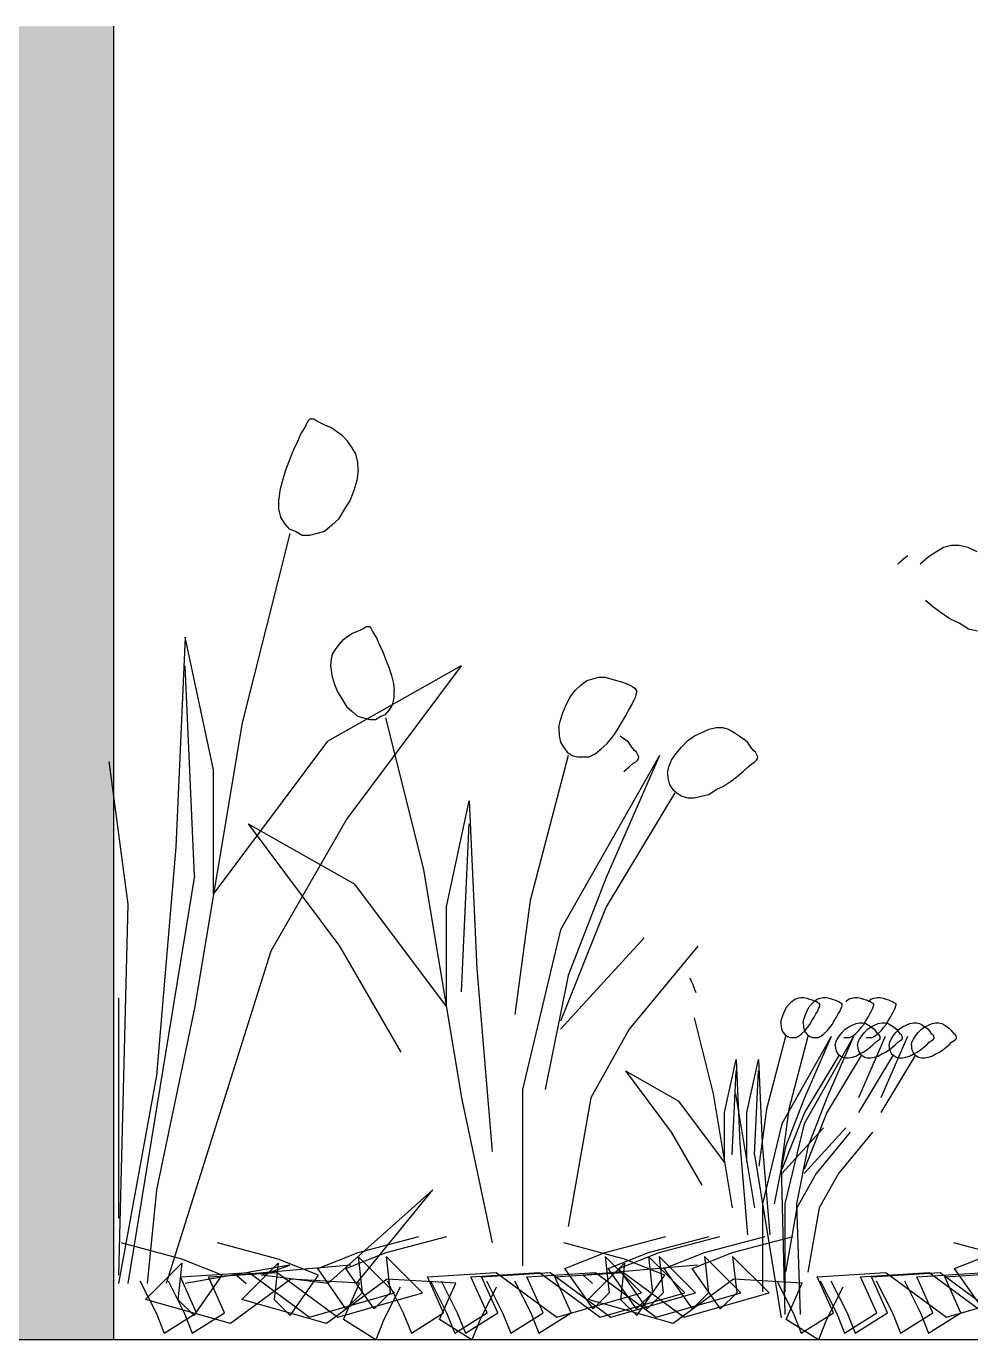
# Model space of a CAD drawing. Header units: metres. Extents: x -109 to 591, y -5 to 592.
# Drawn here: x 572.4978 to 572.8571, y 7.2749 to 7.7749 of the extents above; entities that cross this region are included whole.
import ezdxf

# ---------------------------------------------------------------- set-up
doc = ezdxf.new("R2010")
doc.units = ezdxf.units.M
doc.header["$LTSCALE"] = 0.03
doc.layers.add('Areas verdes', color=74, linetype='Continuous')
doc.layers.add('HATCH SECCION', color=8, linetype='Continuous', lineweight=5)
doc.layers.add('Muro bajo', color=7, linetype='Continuous', lineweight=30)

msp = doc.modelspace()

# ---------------------------------------------------------------- hatches: boundary and pattern name
at = {"layer": 'HATCH SECCION'}
msp.add_hatch(color=31, dxfattribs=at).paths.add_polyline_path([(572.17138, 7.77491), (572.53119, 7.77491), (572.53119, 7.27491), (572.17138, 7.27491)])

# ---------------------------------------------------------------- linework, layer by layer
at = {"layer": 'Areas verdes', "color": 6, "linetype": 'Continuous'}
for p, q in [((572.60564, 7.62532), (572.60495, 7.62454)), ((572.60634, 7.62532), (572.60564, 7.62532)), ((572.60727, 7.62532), (572.60634, 7.62532)), ((572.60836, 7.62454), (572.60727, 7.62532)), ((572.60332, 7.62144), (572.60231, 7.61989)), ((572.60417, 7.62299), (572.60332, 7.62144)), ((572.60495, 7.62454), (572.60417, 7.62299)), ((572.60983, 7.62377), (572.60836, 7.62454)), ((572.61162, 7.62299), (572.60983, 7.62377)), ((572.61371, 7.62221), (572.61162, 7.62299)), ((572.61589, 7.62066), (572.61371, 7.62221)), ((572.61806, 7.61911), (572.61589, 7.62066)), ((572.60099, 7.61678), (572.59944, 7.61368)), ((572.60231, 7.61989), (572.60099, 7.61678)), ((572.62015, 7.61678), (572.61806, 7.61911)), ((572.62186, 7.61445), (572.62015, 7.61678)), ((572.59944, 7.61368), (572.59796, 7.6098)), ((572.62326, 7.61213), (572.62186, 7.61445)), ((572.62396, 7.60902), (572.62326, 7.61213)), ((572.59649, 7.60592), (572.59525, 7.60204)), ((572.59796, 7.6098), (572.59649, 7.60592)), ((572.62411, 7.60592), (572.62357, 7.60204)), ((572.62411, 7.60592), (572.62396, 7.60902)), ((572.59525, 7.60204), (572.59432, 7.59816)), ((572.62357, 7.60204), (572.62248, 7.59816)), ((572.59432, 7.59816), (572.59385, 7.59506)), ((572.59393, 7.59118), (572.59385, 7.59506)), ((572.62248, 7.59816), (572.62093, 7.59428)), ((572.5947, 7.58807), (572.59393, 7.59118)), ((572.61891, 7.59118), (572.61659, 7.5873)), ((572.62093, 7.59428), (572.61891, 7.59118)), ((572.5961, 7.58575), (572.5947, 7.58807)), ((572.59796, 7.58342), (572.5961, 7.58575)), ((572.61659, 7.5873), (572.61402, 7.58497)), ((572.60021, 7.58264), (572.59796, 7.58342)), ((572.60277, 7.58109), (572.60021, 7.58264)), ((572.60557, 7.58109), (572.60277, 7.58109)), ((572.60844, 7.58187), (572.60557, 7.58109)), ((572.61131, 7.58264), (572.60844, 7.58187)), ((572.61402, 7.58497), (572.61131, 7.58264)), ((572.84679, 7.57643), (572.84415, 7.57488)), ((572.84966, 7.57721), (572.84679, 7.57643)), ((572.85276, 7.57721), (572.84966, 7.57721)), ((572.8561, 7.57643), (572.85276, 7.57721)), ((572.85959, 7.57488), (572.8561, 7.57643)), ((572.82937, 7.57023), (572.83116, 7.57178)), ((572.83325, 7.57333), (572.83116, 7.57178)), ((572.83786, 7.57023), (572.83965, 7.57178)), ((572.84174, 7.57333), (572.83965, 7.57178)), ((572.84415, 7.57488), (572.84174, 7.57333)), ((572.84275, 7.55393), (572.83996, 7.55626)), ((572.84586, 7.55161), (572.84275, 7.55393)), ((572.84919, 7.54928), (572.84586, 7.55161)), ((572.62363, 7.54454), (572.62506, 7.54516)), ((572.62506, 7.54516), (572.62624, 7.54579)), ((572.62624, 7.54579), (572.62711, 7.54641)), ((572.62711, 7.54641), (572.62785, 7.54641)), ((572.62785, 7.54641), (572.62841, 7.54641)), ((572.62841, 7.54641), (572.62897, 7.54579)), ((572.62897, 7.54579), (572.62959, 7.54454)), ((572.85268, 7.54773), (572.84919, 7.54928)), ((572.85625, 7.5454), (572.85268, 7.54773)), ((572.85975, 7.54462), (572.85625, 7.5454)), ((572.6168, 7.53958), (572.61848, 7.54144)), ((572.61848, 7.54144), (572.62022, 7.54268)), ((572.62022, 7.54268), (572.62195, 7.54392)), ((572.62195, 7.54392), (572.62363, 7.54454)), ((572.62959, 7.54454), (572.63027, 7.5433)), ((572.63027, 7.5433), (572.63108, 7.54206)), ((572.63108, 7.54206), (572.63213, 7.53958)), ((572.61376, 7.53337), (572.61432, 7.53585)), ((572.61432, 7.53585), (572.61544, 7.53772)), ((572.61544, 7.53772), (572.6168, 7.53958)), ((572.63213, 7.53958), (572.63338, 7.53709)), ((572.63338, 7.53709), (572.63455, 7.53399)), ((572.61364, 7.53089), (572.61376, 7.53337)), ((572.61364, 7.53089), (572.61407, 7.52778)), ((572.63455, 7.53399), (572.63573, 7.53089)), ((572.63573, 7.53089), (572.63673, 7.52778)), ((572.61407, 7.52778), (572.61494, 7.52468)), ((572.63673, 7.52778), (572.63747, 7.52468)), ((572.70879, 7.52406), (572.71103, 7.52592)), ((572.71103, 7.52592), (572.71333, 7.52654)), ((572.71333, 7.52654), (572.71568, 7.52716)), ((572.71568, 7.52716), (572.71798, 7.52716)), ((572.71798, 7.52716), (572.72022, 7.52654)), ((572.72022, 7.52654), (572.72233, 7.52592)), ((572.72233, 7.52592), (572.72425, 7.5253)), ((572.72425, 7.5253), (572.72599, 7.52468)), ((572.61494, 7.52468), (572.61618, 7.52158)), ((572.61618, 7.52158), (572.61779, 7.51909)), ((572.63747, 7.52468), (572.63784, 7.5222)), ((572.63778, 7.51909), (572.63784, 7.5222)), ((572.70482, 7.51971), (572.70675, 7.5222)), ((572.70675, 7.5222), (572.70879, 7.52406)), ((572.72599, 7.52468), (572.72742, 7.52406)), ((572.72742, 7.52406), (572.72853, 7.52344)), ((572.72853, 7.52344), (572.7294, 7.52282)), ((572.7294, 7.52282), (572.7299, 7.5222)), ((572.72971, 7.51971), (572.73002, 7.52096)), ((572.7299, 7.5222), (572.73009, 7.52158)), ((572.73002, 7.52096), (572.73009, 7.52158)), ((572.61779, 7.51909), (572.61966, 7.51599)), ((572.61966, 7.51599), (572.62171, 7.51413)), ((572.63604, 7.51475), (572.63716, 7.51661)), ((572.63716, 7.51661), (572.63778, 7.51909)), ((572.7019, 7.51351), (572.70321, 7.51661)), ((572.70321, 7.51661), (572.70482, 7.51971)), ((572.72711, 7.51475), (572.72822, 7.51661)), ((572.72822, 7.51661), (572.72909, 7.51847)), ((572.72909, 7.51847), (572.72971, 7.51971)), ((572.62171, 7.51413), (572.62388, 7.51227)), ((572.62388, 7.51227), (572.62617, 7.51164)), ((572.62617, 7.51164), (572.62847, 7.51102)), ((572.62847, 7.51102), (572.63071, 7.51102)), ((572.63071, 7.51102), (572.63275, 7.51227)), ((572.63275, 7.51227), (572.63455, 7.51289)), ((572.63455, 7.51289), (572.63604, 7.51475)), ((572.70048, 7.50792), (572.70097, 7.5104)), ((572.70097, 7.5104), (572.7019, 7.51351)), ((572.72425, 7.50978), (572.7258, 7.51227)), ((572.7258, 7.51227), (572.72711, 7.51475)), ((572.70048, 7.50792), (572.70054, 7.50482)), ((572.72065, 7.5042), (572.72251, 7.50668)), ((572.72251, 7.50668), (572.72425, 7.50978)), ((572.75206, 7.50482), (572.75479, 7.50606)), ((572.75479, 7.50606), (572.75758, 7.5073)), ((572.75758, 7.5073), (572.76025, 7.50792)), ((572.76025, 7.50792), (572.76274, 7.50792)), ((572.76274, 7.50792), (572.76503, 7.5073)), ((572.76503, 7.5073), (572.76714, 7.50606)), ((572.76714, 7.50606), (572.76907, 7.50482)), ((572.70054, 7.50482), (572.7011, 7.50233)), ((572.7011, 7.50233), (572.70215, 7.50047)), ((572.70215, 7.50047), (572.70364, 7.49861)), ((572.71649, 7.49985), (572.71866, 7.50171)), ((572.71866, 7.50171), (572.72065, 7.5042)), ((572.72378, 7.50482), (572.72546, 7.50357)), ((572.72689, 7.50233), (572.72546, 7.50357)), ((572.72819, 7.50047), (572.72689, 7.50233)), ((572.72918, 7.49923), (572.72819, 7.50047)), ((572.74498, 7.49799), (572.74703, 7.50047)), ((572.74703, 7.50047), (572.74939, 7.50295)), ((572.74939, 7.50295), (572.75206, 7.50482)), ((572.76907, 7.50482), (572.77074, 7.50357)), ((572.77217, 7.50233), (572.77074, 7.50357)), ((572.77348, 7.50047), (572.77217, 7.50233)), ((572.77447, 7.49923), (572.77348, 7.50047)), ((572.70364, 7.49861), (572.70544, 7.49737)), ((572.70544, 7.49737), (572.70749, 7.49675)), ((572.70749, 7.49675), (572.70966, 7.49675)), ((572.70966, 7.49675), (572.71196, 7.49675)), ((572.71196, 7.49675), (572.71426, 7.49799)), ((572.71426, 7.49799), (572.71649, 7.49985)), ((572.72999, 7.49861), (572.72918, 7.49923)), ((572.72968, 7.49488), (572.73036, 7.49551)), ((572.73055, 7.49737), (572.72999, 7.49861)), ((572.73036, 7.49551), (572.73073, 7.49613)), ((572.7308, 7.49675), (572.73055, 7.49737)), ((572.73073, 7.49613), (572.7308, 7.49675)), ((572.74225, 7.49302), (572.74331, 7.49551)), ((572.74331, 7.49551), (572.74498, 7.49799)), ((572.77528, 7.49861), (572.77447, 7.49923)), ((572.77497, 7.49488), (572.77565, 7.49551)), ((572.77583, 7.49737), (572.77528, 7.49861)), ((572.77565, 7.49551), (572.77602, 7.49613)), ((572.77608, 7.49675), (572.77583, 7.49737)), ((572.77602, 7.49613), (572.77608, 7.49675)), ((572.72521, 7.49116), (572.72713, 7.49302)), ((572.72713, 7.49302), (572.72862, 7.49426)), ((572.72862, 7.49426), (572.72968, 7.49488)), ((572.74176, 7.49054), (572.74225, 7.49302)), ((572.74176, 7.49054), (572.74194, 7.48868)), ((572.76826, 7.4893), (572.7705, 7.49116)), ((572.7705, 7.49116), (572.77242, 7.49302)), ((572.77242, 7.49302), (572.77391, 7.49426)), ((572.77391, 7.49426), (572.77497, 7.49488)), ((572.74194, 7.48868), (572.74256, 7.48619)), ((572.74256, 7.48619), (572.74374, 7.48433)), ((572.76032, 7.48433), (572.76311, 7.48557)), ((572.76311, 7.48557), (572.76578, 7.48744)), ((572.76578, 7.48744), (572.76826, 7.4893)), ((572.74374, 7.48433), (572.74529, 7.48309)), ((572.74529, 7.48309), (572.74722, 7.48185)), ((572.74722, 7.48185), (572.74945, 7.48123)), ((572.74945, 7.48123), (572.75194, 7.48123)), ((572.75194, 7.48123), (572.75467, 7.48185)), ((572.75467, 7.48185), (572.75746, 7.48247)), ((572.75746, 7.48247), (572.76032, 7.48433)), ((572.75022, 7.41264), (572.75075, 7.4114)), ((572.75075, 7.4114), (572.75137, 7.41015)), ((572.75137, 7.41015), (572.75196, 7.4086)), ((572.75196, 7.4086), (572.75255, 7.40705)), ((572.79134, 7.40488), (572.79252, 7.40519)), ((572.79252, 7.40519), (572.79367, 7.40519)), ((572.79367, 7.40519), (572.79479, 7.40488)), ((572.79983, 7.40488), (572.80101, 7.40519)), ((572.80101, 7.40519), (572.80216, 7.40519)), ((572.80216, 7.40519), (572.80328, 7.40488)), ((572.81181, 7.40488), (572.81299, 7.40519)), ((572.81299, 7.40519), (572.81414, 7.40519)), ((572.81414, 7.40519), (572.81526, 7.40488)), ((572.82031, 7.40488), (572.82149, 7.40519)), ((572.82149, 7.40519), (572.82263, 7.40519)), ((572.82263, 7.40519), (572.82375, 7.40488)), ((572.78628, 7.39991), (572.78709, 7.40146)), ((572.78709, 7.40146), (572.78805, 7.4027)), ((572.78805, 7.4027), (572.78908, 7.40364)), ((572.78908, 7.40364), (572.79019, 7.40457)), ((572.79019, 7.40457), (572.79134, 7.40488)), ((572.79478, 7.39991), (572.79558, 7.40146)), ((572.79479, 7.40488), (572.79584, 7.40457)), ((572.79558, 7.40146), (572.79655, 7.4027)), ((572.79584, 7.40457), (572.7968, 7.40426)), ((572.79655, 7.4027), (572.79757, 7.40364)), ((572.7968, 7.40426), (572.79767, 7.40395)), ((572.79757, 7.40364), (572.79869, 7.40457)), ((572.79767, 7.40395), (572.79839, 7.40364)), ((572.79839, 7.40364), (572.79895, 7.40333)), ((572.79869, 7.40457), (572.79983, 7.40488)), ((572.79879, 7.39991), (572.79922, 7.40084)), ((572.79895, 7.40333), (572.79938, 7.40302)), ((572.79922, 7.40084), (572.79954, 7.40146)), ((572.79938, 7.40302), (572.79963, 7.4027)), ((572.79954, 7.40146), (572.79969, 7.40208)), ((572.79963, 7.4027), (572.79972, 7.40239)), ((572.79969, 7.40208), (572.79972, 7.40239)), ((572.80328, 7.40488), (572.80434, 7.40457)), ((572.80434, 7.40457), (572.8053, 7.40426)), ((572.8053, 7.40426), (572.80617, 7.40395)), ((572.80617, 7.40395), (572.80688, 7.40364)), ((572.80688, 7.40364), (572.80744, 7.40333)), ((572.80728, 7.39991), (572.80772, 7.40084)), ((572.80744, 7.40333), (572.80787, 7.40302)), ((572.80772, 7.40084), (572.80803, 7.40146)), ((572.80787, 7.40302), (572.80812, 7.4027)), ((572.80803, 7.40146), (572.80818, 7.40208)), ((572.80812, 7.4027), (572.80821, 7.40239)), ((572.80818, 7.40208), (572.80821, 7.40239)), ((572.80955, 7.40364), (572.81066, 7.40457)), ((572.81066, 7.40457), (572.81181, 7.40488)), ((572.81526, 7.40488), (572.81631, 7.40457)), ((572.81631, 7.40457), (572.81728, 7.40426)), ((572.81728, 7.40426), (572.81814, 7.40395)), ((572.81804, 7.40364), (572.81916, 7.40457)), ((572.81814, 7.40395), (572.81886, 7.40364)), ((572.81886, 7.40364), (572.81942, 7.40333)), ((572.81916, 7.40457), (572.82031, 7.40488)), ((572.81926, 7.39991), (572.8197, 7.40084)), ((572.81942, 7.40333), (572.81985, 7.40302)), ((572.8197, 7.40084), (572.82001, 7.40146)), ((572.81985, 7.40302), (572.8201, 7.4027)), ((572.82001, 7.40146), (572.82016, 7.40208)), ((572.8201, 7.4027), (572.82019, 7.40239)), ((572.82016, 7.40208), (572.82019, 7.40239)), ((572.82375, 7.40488), (572.82481, 7.40457)), ((572.82481, 7.40457), (572.82577, 7.40426)), ((572.82577, 7.40426), (572.82664, 7.40395)), ((572.82664, 7.40395), (572.82735, 7.40364)), ((572.82735, 7.40364), (572.82791, 7.40333)), ((572.82776, 7.39991), (572.82819, 7.40084)), ((572.82791, 7.40333), (572.82834, 7.40302)), ((572.82819, 7.40084), (572.8285, 7.40146)), ((572.82834, 7.40302), (572.82859, 7.4027)), ((572.8285, 7.40146), (572.82866, 7.40208)), ((572.82859, 7.4027), (572.82869, 7.40239)), ((572.82866, 7.40208), (572.82869, 7.40239)), ((572.78492, 7.39557), (572.78517, 7.39681)), ((572.78492, 7.39557), (572.78495, 7.39401)), ((572.78517, 7.39681), (572.78563, 7.39836)), ((572.78563, 7.39836), (572.78628, 7.39991)), ((572.79341, 7.39557), (572.79366, 7.39681)), ((572.79341, 7.39557), (572.79344, 7.39401)), ((572.79366, 7.39681), (572.79412, 7.39836)), ((572.79412, 7.39836), (572.79478, 7.39991)), ((572.79593, 7.39495), (572.7968, 7.3965)), ((572.7968, 7.3965), (572.79758, 7.39774)), ((572.79758, 7.39774), (572.79823, 7.39898)), ((572.79823, 7.39898), (572.79879, 7.39991)), ((572.80443, 7.39495), (572.8053, 7.3965)), ((572.8053, 7.3965), (572.80607, 7.39774)), ((572.80607, 7.39774), (572.80673, 7.39898)), ((572.80673, 7.39898), (572.80728, 7.39991)), ((572.81207, 7.39464), (572.81347, 7.39526)), ((572.81347, 7.39526), (572.81481, 7.39557)), ((572.81481, 7.39557), (572.81605, 7.39557)), ((572.81605, 7.39557), (572.8172, 7.39526)), ((572.81641, 7.39495), (572.81728, 7.3965)), ((572.8172, 7.39526), (572.81825, 7.39464)), ((572.81728, 7.3965), (572.81805, 7.39774)), ((572.81805, 7.39774), (572.8187, 7.39898)), ((572.8187, 7.39898), (572.81926, 7.39991)), ((572.82057, 7.39464), (572.82196, 7.39526)), ((572.82196, 7.39526), (572.8233, 7.39557)), ((572.8233, 7.39557), (572.82454, 7.39557)), ((572.82454, 7.39557), (572.82569, 7.39526)), ((572.8249, 7.39495), (572.82577, 7.3965)), ((572.82569, 7.39526), (572.82674, 7.39464)), ((572.82577, 7.3965), (572.82654, 7.39774)), ((572.82654, 7.39774), (572.8272, 7.39898)), ((572.8272, 7.39898), (572.82776, 7.39991)), ((572.83255, 7.39464), (572.83394, 7.39526)), ((572.83394, 7.39526), (572.83528, 7.39557)), ((572.83528, 7.39557), (572.83652, 7.39557)), ((572.83652, 7.39557), (572.83767, 7.39526)), ((572.83767, 7.39526), (572.83872, 7.39464)), ((572.84104, 7.39464), (572.84244, 7.39526)), ((572.84244, 7.39526), (572.84377, 7.39557)), ((572.84377, 7.39557), (572.84501, 7.39557)), ((572.84501, 7.39557), (572.84616, 7.39526)), ((572.84616, 7.39526), (572.84722, 7.39464)), ((572.78495, 7.39401), (572.78523, 7.39277)), ((572.78523, 7.39277), (572.78575, 7.39184)), ((572.78575, 7.39184), (572.7865, 7.39091)), ((572.7865, 7.39091), (572.7874, 7.39029)), ((572.7874, 7.39029), (572.78842, 7.38998)), ((572.79066, 7.38998), (572.79181, 7.3906)), ((572.79181, 7.3906), (572.79292, 7.39153)), ((572.79292, 7.39153), (572.79401, 7.39246)), ((572.79344, 7.39401), (572.79372, 7.39277)), ((572.79372, 7.39277), (572.79425, 7.39184)), ((572.79401, 7.39246), (572.795, 7.3937)), ((572.79425, 7.39184), (572.79499, 7.39091)), ((572.79499, 7.39091), (572.79589, 7.39029)), ((572.795, 7.3937), (572.79593, 7.39495)), ((572.79589, 7.39029), (572.79692, 7.38998)), ((572.79915, 7.38998), (572.8003, 7.3906)), ((572.8003, 7.3906), (572.80142, 7.39153)), ((572.80142, 7.39153), (572.8025, 7.39246)), ((572.8025, 7.39246), (572.8035, 7.3937)), ((572.8035, 7.3937), (572.80443, 7.39495)), ((572.80633, 7.38936), (572.80717, 7.3906)), ((572.80717, 7.3906), (572.80819, 7.39184)), ((572.80819, 7.39184), (572.80937, 7.39308)), ((572.80937, 7.39308), (572.81071, 7.39401)), ((572.81071, 7.39401), (572.81207, 7.39464)), ((572.81113, 7.38998), (572.81228, 7.3906)), ((572.81228, 7.3906), (572.8134, 7.39153)), ((572.8134, 7.39153), (572.81448, 7.39246)), ((572.81448, 7.39246), (572.81548, 7.3937)), ((572.81483, 7.38936), (572.81566, 7.3906)), ((572.81548, 7.3937), (572.81641, 7.39495)), ((572.81566, 7.3906), (572.81669, 7.39184)), ((572.81669, 7.39184), (572.81787, 7.39308)), ((572.81787, 7.39308), (572.8192, 7.39401)), ((572.81825, 7.39464), (572.81921, 7.39401)), ((572.8192, 7.39401), (572.82057, 7.39464)), ((572.81921, 7.39401), (572.82005, 7.39339)), ((572.81962, 7.38998), (572.82077, 7.3906)), ((572.82076, 7.39277), (572.82005, 7.39339)), ((572.82142, 7.39184), (572.82076, 7.39277)), ((572.82077, 7.3906), (572.82189, 7.39153)), ((572.82191, 7.39122), (572.82142, 7.39184)), ((572.82189, 7.39153), (572.82298, 7.39246)), ((572.82232, 7.39091), (572.82191, 7.39122)), ((572.8226, 7.39029), (572.82232, 7.39091)), ((572.82272, 7.38998), (572.8226, 7.39029)), ((572.82298, 7.39246), (572.82397, 7.3937)), ((572.82397, 7.3937), (572.8249, 7.39495)), ((572.82674, 7.39464), (572.82771, 7.39401)), ((572.8268, 7.38936), (572.82764, 7.3906)), ((572.82764, 7.3906), (572.82867, 7.39184)), ((572.82771, 7.39401), (572.82854, 7.39339)), ((572.82926, 7.39277), (572.82854, 7.39339)), ((572.82867, 7.39184), (572.82985, 7.39308)), ((572.82991, 7.39184), (572.82926, 7.39277)), ((572.82985, 7.39308), (572.83118, 7.39401)), ((572.83041, 7.39122), (572.82991, 7.39184)), ((572.83081, 7.39091), (572.83041, 7.39122)), ((572.83109, 7.39029), (572.83081, 7.39091)), ((572.83121, 7.38998), (572.83109, 7.39029)), ((572.83118, 7.39401), (572.83255, 7.39464)), ((572.8353, 7.38936), (572.83614, 7.3906)), ((572.83614, 7.3906), (572.83716, 7.39184)), ((572.83716, 7.39184), (572.83834, 7.39308)), ((572.83834, 7.39308), (572.83967, 7.39401)), ((572.83872, 7.39464), (572.83968, 7.39401)), ((572.83967, 7.39401), (572.84104, 7.39464)), ((572.83968, 7.39401), (572.84052, 7.39339)), ((572.84124, 7.39277), (572.84052, 7.39339)), ((572.84189, 7.39184), (572.84124, 7.39277)), ((572.84238, 7.39122), (572.84189, 7.39184)), ((572.84279, 7.39091), (572.84238, 7.39122)), ((572.84307, 7.39029), (572.84279, 7.39091)), ((572.84319, 7.38998), (572.84307, 7.39029)), ((572.84722, 7.39464), (572.84818, 7.39401)), ((572.84818, 7.39401), (572.84902, 7.39339)), ((572.84973, 7.39277), (572.84902, 7.39339)), ((572.85038, 7.39184), (572.84973, 7.39277)), ((572.85088, 7.39122), (572.85038, 7.39184)), ((572.85128, 7.39091), (572.85088, 7.39122)), ((572.85156, 7.39029), (572.85128, 7.39091)), ((572.85168, 7.38998), (572.85156, 7.39029)), ((572.78842, 7.38998), (572.78951, 7.38998)), ((572.78951, 7.38998), (572.79066, 7.38998)), ((572.79692, 7.38998), (572.798, 7.38998)), ((572.798, 7.38998), (572.79915, 7.38998)), ((572.80556, 7.38688), (572.8058, 7.38812)), ((572.80556, 7.38688), (572.80565, 7.38595)), ((572.80565, 7.38595), (572.80596, 7.3847)), ((572.8058, 7.38812), (572.80633, 7.38936)), ((572.8089, 7.38998), (572.80998, 7.38998)), ((572.80998, 7.38998), (572.81113, 7.38998)), ((572.81405, 7.38688), (572.8143, 7.38812)), ((572.81405, 7.38688), (572.81414, 7.38595)), ((572.81414, 7.38595), (572.81445, 7.3847)), ((572.8143, 7.38812), (572.81483, 7.38936)), ((572.81623, 7.38439), (572.81757, 7.38532)), ((572.81739, 7.38998), (572.81848, 7.38998)), ((572.81757, 7.38532), (572.81881, 7.38626)), ((572.81848, 7.38998), (572.81962, 7.38998)), ((572.81881, 7.38626), (572.81993, 7.38719)), ((572.81993, 7.38719), (572.82089, 7.38812)), ((572.82089, 7.38812), (572.82163, 7.38874)), ((572.82163, 7.38874), (572.82216, 7.38905)), ((572.82216, 7.38905), (572.8225, 7.38936)), ((572.8225, 7.38936), (572.82269, 7.38967)), ((572.82269, 7.38967), (572.82272, 7.38998)), ((572.82473, 7.38439), (572.82606, 7.38532)), ((572.82603, 7.38688), (572.82628, 7.38812)), ((572.82603, 7.38688), (572.82612, 7.38595)), ((572.82606, 7.38532), (572.8273, 7.38626)), ((572.82612, 7.38595), (572.82643, 7.3847)), ((572.82628, 7.38812), (572.8268, 7.38936)), ((572.8273, 7.38626), (572.82842, 7.38719)), ((572.82842, 7.38719), (572.82938, 7.38812)), ((572.82938, 7.38812), (572.83013, 7.38874)), ((572.83013, 7.38874), (572.83065, 7.38905)), ((572.83065, 7.38905), (572.831, 7.38936)), ((572.831, 7.38936), (572.83118, 7.38967)), ((572.83118, 7.38967), (572.83121, 7.38998)), ((572.83452, 7.38688), (572.83477, 7.38812)), ((572.83452, 7.38688), (572.83461, 7.38595)), ((572.83461, 7.38595), (572.83492, 7.3847)), ((572.83477, 7.38812), (572.8353, 7.38936)), ((572.8367, 7.38439), (572.83804, 7.38532)), ((572.83804, 7.38532), (572.83928, 7.38626)), ((572.83928, 7.38626), (572.8404, 7.38719)), ((572.8404, 7.38719), (572.84136, 7.38812)), ((572.84136, 7.38812), (572.8421, 7.38874)), ((572.8421, 7.38874), (572.84263, 7.38905)), ((572.84263, 7.38905), (572.84297, 7.38936)), ((572.84297, 7.38936), (572.84316, 7.38967)), ((572.84316, 7.38967), (572.84319, 7.38998)), ((572.8452, 7.38439), (572.84653, 7.38532)), ((572.84653, 7.38532), (572.84777, 7.38626)), ((572.84777, 7.38626), (572.84889, 7.38719)), ((572.84889, 7.38719), (572.84985, 7.38812)), ((572.84985, 7.38812), (572.8506, 7.38874)), ((572.8506, 7.38874), (572.85113, 7.38905)), ((572.85113, 7.38905), (572.85147, 7.38936)), ((572.85147, 7.38936), (572.85165, 7.38967)), ((572.85165, 7.38967), (572.85168, 7.38998)), ((572.80596, 7.3847), (572.80655, 7.38377)), ((572.80655, 7.38377), (572.80733, 7.38315)), ((572.80733, 7.38315), (572.80829, 7.38253)), ((572.80829, 7.38253), (572.8094, 7.38222)), ((572.8094, 7.38222), (572.81065, 7.38222)), ((572.81065, 7.38222), (572.81201, 7.38253)), ((572.81201, 7.38253), (572.81341, 7.38284)), ((572.81341, 7.38284), (572.81484, 7.38377)), ((572.81445, 7.3847), (572.81504, 7.38377)), ((572.81484, 7.38377), (572.81623, 7.38439)), ((572.81504, 7.38377), (572.81582, 7.38315)), ((572.81582, 7.38315), (572.81678, 7.38253)), ((572.81678, 7.38253), (572.8179, 7.38222)), ((572.8179, 7.38222), (572.81914, 7.38222)), ((572.81914, 7.38222), (572.82051, 7.38253)), ((572.82051, 7.38253), (572.8219, 7.38284)), ((572.8219, 7.38284), (572.82333, 7.38377)), ((572.82333, 7.38377), (572.82473, 7.38439)), ((572.82643, 7.3847), (572.82702, 7.38377)), ((572.82702, 7.38377), (572.8278, 7.38315)), ((572.8278, 7.38315), (572.82876, 7.38253)), ((572.82876, 7.38253), (572.82988, 7.38222)), ((572.82988, 7.38222), (572.83112, 7.38222)), ((572.83112, 7.38222), (572.83248, 7.38253)), ((572.83248, 7.38253), (572.83388, 7.38284)), ((572.83388, 7.38284), (572.83531, 7.38377)), ((572.83492, 7.3847), (572.83551, 7.38377)), ((572.83531, 7.38377), (572.8367, 7.38439)), ((572.83551, 7.38377), (572.83629, 7.38315)), ((572.83629, 7.38315), (572.83725, 7.38253)), ((572.83725, 7.38253), (572.83837, 7.38222)), ((572.83837, 7.38222), (572.83961, 7.38222)), ((572.83961, 7.38222), (572.84098, 7.38253)), ((572.84098, 7.38253), (572.84237, 7.38284)), ((572.84237, 7.38284), (572.8438, 7.38377)), ((572.8438, 7.38377), (572.8452, 7.38439))]:
    msp.add_line(p, q, dxfattribs=at)
at = {"layer": 'Areas verdes', "linetype": 'Continuous'}
for p, q in [((572.59812, 7.58187), (572.57996, 7.50971)), ((572.55824, 7.54229), (572.55467, 7.46237)), ((572.5691, 7.49186), (572.55824, 7.54229)), ((572.56188, 7.45151), (572.55824, 7.53143)), ((572.6633, 7.53143), (572.61255, 7.50272)), ((572.6633, 7.53143), (572.61984, 7.47324)), ((572.63443, 7.51164), (572.64896, 7.45392)), ((572.57996, 7.50971), (572.56188, 7.40108)), ((572.5691, 7.44453), (572.61255, 7.50272)), ((572.70395, 7.49737), (572.68949, 7.44212)), ((572.73871, 7.49737), (572.7011, 7.43095)), ((572.73871, 7.49737), (572.71848, 7.45081)), ((572.52929, 7.49496), (572.53651, 7.44065)), ((572.5691, 7.44453), (572.5691, 7.49186)), ((572.74455, 7.48309), (572.71848, 7.43964)), ((572.65765, 7.43964), (572.66634, 7.47999)), ((572.66634, 7.47999), (572.66919, 7.41605)), ((572.58229, 7.4713), (572.62288, 7.44833)), ((572.58229, 7.4713), (572.61705, 7.42474)), ((572.61984, 7.47324), (572.59082, 7.4228)), ((572.66342, 7.40736), (572.66634, 7.4713)), ((572.55467, 7.46237), (572.54737, 7.37547)), ((572.56188, 7.45151), (572.53651, 7.29633)), ((572.64896, 7.45392), (572.66342, 7.36701)), ((572.71848, 7.45081), (572.70395, 7.41357)), ((572.65765, 7.40177), (572.62288, 7.44833)), ((572.53651, 7.44065), (572.53294, 7.29943)), ((572.68949, 7.44212), (572.68372, 7.39867)), ((572.65765, 7.40177), (572.65765, 7.43964)), ((572.71848, 7.43964), (572.7011, 7.39619)), ((572.7011, 7.43095), (572.68657, 7.37012)), ((572.7011, 7.39308), (572.73294, 7.42784)), ((572.59082, 7.4228), (572.55102, 7.29633)), ((572.61705, 7.42474), (572.64027, 7.38439)), ((572.75324, 7.42474), (572.72717, 7.39308)), ((572.66919, 7.41605), (572.67503, 7.34653)), ((572.70395, 7.41357), (572.69526, 7.37012)), ((572.53294, 7.40496), (572.53294, 7.32116)), ((572.56188, 7.40108), (572.54737, 7.33202)), ((572.75189, 7.39743), (572.75916, 7.36856)), ((572.72717, 7.39308), (572.71264, 7.36701)), ((572.78665, 7.39029), (572.77942, 7.36267)), ((572.80404, 7.39029), (572.78523, 7.35708)), ((572.79515, 7.39029), (572.78792, 7.36267)), ((572.81253, 7.39029), (572.79372, 7.35708)), ((572.80404, 7.39029), (572.79392, 7.36701)), ((572.81253, 7.39029), (572.80241, 7.36701)), ((572.82451, 7.39029), (572.81439, 7.36701)), ((572.833, 7.39029), (572.82288, 7.36701)), ((572.7635, 7.36143), (572.76785, 7.3816)), ((572.76785, 7.3816), (572.76927, 7.34963)), ((572.77199, 7.36143), (572.77634, 7.3816)), ((572.77634, 7.3816), (572.77777, 7.34963)), ((572.80695, 7.38315), (572.79392, 7.36143)), ((572.81545, 7.38315), (572.80241, 7.36143)), ((572.82742, 7.38315), (572.81439, 7.36143)), ((572.83592, 7.38315), (572.82288, 7.36143)), ((572.54737, 7.37547), (572.53294, 7.29633)), ((572.72582, 7.37725), (572.74612, 7.36577)), ((572.72582, 7.37725), (572.7432, 7.35398)), ((572.76639, 7.34529), (572.76785, 7.37725)), ((572.77488, 7.34529), (572.77634, 7.37725)), ((572.68657, 7.37012), (572.68657, 7.30308)), ((572.66342, 7.36701), (572.67503, 7.31177)), ((572.71264, 7.36701), (572.70395, 7.31797)), ((572.7635, 7.34249), (572.74612, 7.36577)), ((572.75916, 7.36856), (572.76639, 7.32511)), ((572.76765, 7.36856), (572.77488, 7.32511)), ((572.79392, 7.36701), (572.78665, 7.34839)), ((572.80241, 7.36701), (572.79515, 7.34839)), ((572.7635, 7.34249), (572.7635, 7.36143)), ((572.77199, 7.34249), (572.77199, 7.36143)), ((572.77942, 7.36267), (572.77654, 7.34094)), ((572.78792, 7.36267), (572.78503, 7.34094)), ((572.79392, 7.36143), (572.78523, 7.3397)), ((572.80241, 7.36143), (572.79372, 7.3397)), ((572.78523, 7.35708), (572.77796, 7.32666)), ((572.78523, 7.33815), (572.80115, 7.35553)), ((572.79372, 7.35708), (572.78646, 7.32666)), ((572.79372, 7.33815), (572.80964, 7.35553)), ((572.7432, 7.35398), (572.75481, 7.3338)), ((572.8113, 7.35398), (572.79826, 7.33815)), ((572.81979, 7.35398), (572.80676, 7.33815)), ((572.76927, 7.34963), (572.77219, 7.31487)), ((572.77488, 7.34529), (572.78503, 7.28321)), ((572.77777, 7.34963), (572.78069, 7.31487)), ((572.78665, 7.34839), (572.78231, 7.32666)), ((572.79515, 7.34839), (572.7908, 7.32666)), ((572.78503, 7.34094), (572.78646, 7.28445)), ((572.79826, 7.33815), (572.791, 7.32511)), ((572.80676, 7.33815), (572.79949, 7.32511)), ((572.54737, 7.33202), (572.5438, 7.29633)), ((572.65243, 7.33202), (572.61255, 7.29633)), ((572.62341, 7.29633), (572.65243, 7.33202)), ((572.77796, 7.32666), (572.77796, 7.29314)), ((572.78646, 7.32666), (572.78646, 7.29314)), ((572.791, 7.32511), (572.78665, 7.30059)), ((572.7908, 7.32666), (572.79226, 7.28445)), ((572.79949, 7.32511), (572.79515, 7.30059)), ((572.59812, 7.30331), (572.55824, 7.29633)), ((572.62131, 7.30331), (572.57786, 7.29943)), ((572.58726, 7.29943), (572.59812, 7.30331)), ((572.75312, 7.30331), (572.70967, 7.29943)), ((572.57786, 7.29943), (572.58143, 7.29633)), ((572.61255, 7.29633), (572.58726, 7.29943)), ((572.70967, 7.29943), (572.71324, 7.29633))]:
    msp.add_line(p, q, dxfattribs=at)
at = {"layer": 'Areas verdes'}
for points in [[(572.64001, 7.29487), (572.63387, 7.28258), (572.63079, 7.27491), (572.6185, 7.28258), (572.62465, 7.2964), (572.59852, 7.29794), (572.57547, 7.28105), (572.54321, 7.29026), (572.55703, 7.30408), (572.5555, 7.29026), (572.56164, 7.28412), (572.5724, 7.29947), (572.55703, 7.30561), (572.53399, 7.31175)], [(572.54109, 7.29737), (572.54724, 7.28509), (572.55031, 7.27741), (572.5626, 7.28509), (572.55646, 7.29891), (572.58258, 7.30044), (572.60563, 7.28355), (572.6379, 7.29276), (572.62407, 7.30658), (572.62561, 7.29276), (572.61946, 7.28662), (572.6087, 7.30198), (572.62407, 7.30812), (572.64712, 7.31426)], [(572.55176, 7.29737), (572.55791, 7.28509), (572.56098, 7.27741), (572.57327, 7.28509), (572.56713, 7.29891), (572.59325, 7.30044), (572.6163, 7.28355), (572.64857, 7.29276), (572.63474, 7.30658), (572.63627, 7.29276), (572.63013, 7.28662), (572.61937, 7.30198), (572.63474, 7.30812), (572.65779, 7.31426)], [(572.6766, 7.29487), (572.67046, 7.28258), (572.66738, 7.27491), (572.65509, 7.28258), (572.66124, 7.2964), (572.63511, 7.29794), (572.61207, 7.28105), (572.5798, 7.29026), (572.59363, 7.30408), (572.59209, 7.29026), (572.59824, 7.28412), (572.60899, 7.29947), (572.59363, 7.30561), (572.57058, 7.31175)], [(572.6351, 7.29737), (572.64125, 7.28509), (572.64432, 7.27741), (572.65661, 7.28509), (572.65047, 7.29891), (572.67659, 7.30044), (572.69964, 7.28355), (572.73191, 7.29276), (572.71808, 7.30658), (572.71961, 7.29276), (572.71347, 7.28662), (572.70271, 7.30198), (572.71808, 7.30812), (572.74113, 7.31426)], [(572.65158, 7.29737), (572.65773, 7.28509), (572.6608, 7.27741), (572.6731, 7.28509), (572.66695, 7.29891), (572.69307, 7.30044), (572.71612, 7.28355), (572.74839, 7.29276), (572.73456, 7.30658), (572.7361, 7.29276), (572.72995, 7.28662), (572.71919, 7.30198), (572.73456, 7.30812), (572.75761, 7.31426)], [(572.65566, 7.29737), (572.6618, 7.28509), (572.66488, 7.27741), (572.67717, 7.28509), (572.67102, 7.29891), (572.69715, 7.30044), (572.7202, 7.28355), (572.75247, 7.29276), (572.73864, 7.30658), (572.74017, 7.29276), (572.73403, 7.28662), (572.72327, 7.30198), (572.73864, 7.30812), (572.76168, 7.31426)], [(572.6729, 7.29737), (572.67905, 7.28509), (572.68212, 7.27741), (572.69442, 7.28509), (572.68827, 7.29891), (572.71439, 7.30044), (572.73744, 7.28355), (572.76971, 7.29276), (572.75588, 7.30658), (572.75742, 7.29276), (572.75127, 7.28662), (572.74051, 7.30198), (572.75588, 7.30812), (572.77893, 7.31426)], [(572.68357, 7.29737), (572.68972, 7.28509), (572.69279, 7.27741), (572.70508, 7.28509), (572.69894, 7.29891), (572.72506, 7.30044), (572.74811, 7.28355), (572.78038, 7.29276), (572.76655, 7.30658), (572.76808, 7.29276), (572.76194, 7.28662), (572.75118, 7.30198), (572.76655, 7.30812), (572.7896, 7.31426)], [(572.80841, 7.29487), (572.80227, 7.28258), (572.7992, 7.27491), (572.7869, 7.28258), (572.79305, 7.2964), (572.76693, 7.29794), (572.74388, 7.28105), (572.71161, 7.29026), (572.72544, 7.30408), (572.7239, 7.29026), (572.73005, 7.28412), (572.7408, 7.29947), (572.72544, 7.30561), (572.70239, 7.31175)], [(572.78339, 7.29737), (572.78954, 7.28509), (572.79261, 7.27741), (572.8049, 7.28509), (572.79876, 7.29891), (572.82488, 7.30044), (572.84793, 7.28355), (572.8802, 7.29276), (572.86637, 7.30658), (572.8679, 7.29276), (572.86176, 7.28662), (572.851, 7.30198), (572.86637, 7.30812), (572.88942, 7.31426)], [(572.79987, 7.29737), (572.80602, 7.28509), (572.80909, 7.27741), (572.82138, 7.28509), (572.81524, 7.29891), (572.84136, 7.30044), (572.86441, 7.28355), (572.89668, 7.29276), (572.88285, 7.30658), (572.88439, 7.29276), (572.87824, 7.28662), (572.86748, 7.30198), (572.88285, 7.30812), (572.9059, 7.31426)], [(572.80395, 7.29737), (572.81009, 7.28509), (572.81317, 7.27741), (572.82546, 7.28509), (572.81931, 7.29891), (572.84544, 7.30044), (572.86848, 7.28355), (572.90075, 7.29276), (572.88692, 7.30658), (572.88846, 7.29276), (572.88231, 7.28662), (572.87156, 7.30198), (572.88692, 7.30812), (572.90997, 7.31426)], [(572.82119, 7.29737), (572.82734, 7.28509), (572.83041, 7.27741), (572.8427, 7.28509), (572.83656, 7.29891), (572.86268, 7.30044), (572.88573, 7.28355), (572.918, 7.29276), (572.90417, 7.30658), (572.90571, 7.29276), (572.89956, 7.28662), (572.8888, 7.30198), (572.90417, 7.30812), (572.92722, 7.31426)], [(572.83186, 7.29737), (572.83801, 7.28509), (572.84108, 7.27741), (572.85337, 7.28509), (572.84723, 7.29891), (572.87335, 7.30044), (572.8964, 7.28355), (572.92867, 7.29276), (572.91484, 7.30658), (572.91637, 7.29276), (572.91023, 7.28662), (572.89947, 7.30198), (572.91484, 7.30812), (572.93789, 7.31426)], [(572.9567, 7.29487), (572.95056, 7.28258), (572.94748, 7.27491), (572.93519, 7.28258), (572.94134, 7.2964), (572.91521, 7.29794), (572.89217, 7.28105), (572.8599, 7.29026), (572.87373, 7.30408), (572.87219, 7.29026), (572.87834, 7.28412), (572.88909, 7.29947), (572.87373, 7.30561), (572.85068, 7.31175)]]:
    msp.add_lwpolyline(points, dxfattribs=at)
at = {"layer": 'Muro bajo'}
for p, q in [((572.53119, 7.27491), (572.53119, 7.77491)), ((574.34287, 7.27491), (566.84561, 7.27491))]:
    msp.add_line(p, q, dxfattribs=at)

doc.saveas('drawing.dxf')
